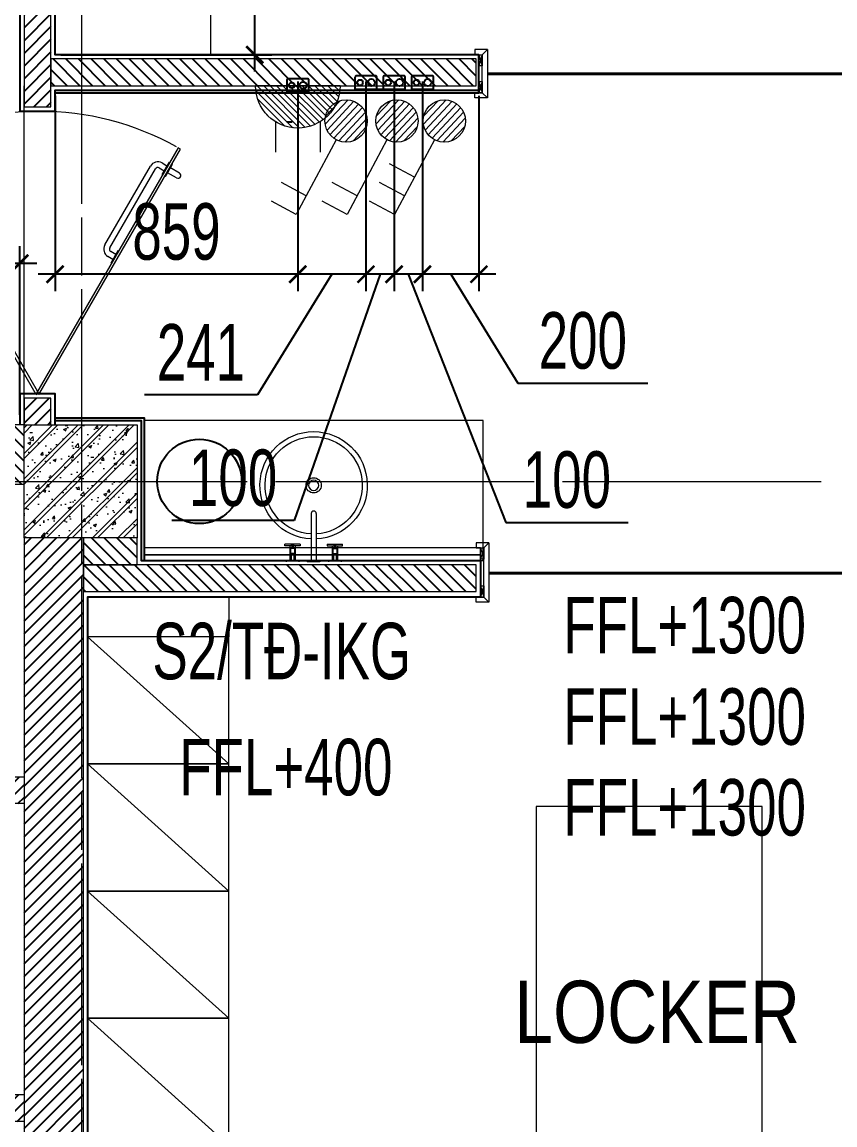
# Model space of a CAD drawing. Header units: millimetres. Extents: x -343543 to 400519, y -115663 to 104219.
# Drawn here: x -330176 to -327298, y 7722 to 11625 of the extents above; entities that cross this region are included whole.
import ezdxf
from ezdxf.xclip import XClip

# ---------------------------------------------------------------- set-up
doc = ezdxf.new("R2010")
doc.units = ezdxf.units.MM
doc.header["$XCLIPFRAME"] = 0
doc.linetypes.add('XREF MAT BANG TUONG XAY$0$CENTER', pattern=[50.8, 31.75, -6.35, 6.35, -6.35])
doc.linetypes.add('XREF MAT BANG TUONG XAY$0$HIDDEN', pattern=[0.375, 0.25, -0.125])
doc.layers.get('0').update_dxf_attribs({"color": 231, "lineweight": 0})
doc.layers.get('DefPoints').update_dxf_attribs({"color": 191})
for name, color, linetype in [('0-----E-Lighting', 2, 'Continuous'), ('E-WIRE', 5, 'Continuous'), ('Gen Điện', 6, 'Continuous'), ('XREF MAT BANG NOI THAT$0$A-FURN', 8, 'Continuous'), ('XREF MAT BANG TUONG XAY$0$A-FNSH', 8, 'Continuous'), ('XREF MAT BANG TUONG XAY$0$A-FURN', 8, 'Continuous'), ('XREF MAT BANG TUONG XAY$0$A-HIDD', 8, 'XREF MAT BANG TUONG XAY$0$HIDDEN'), ('XREF MAT BANG TUONG XAY$0$A-PATT', 8, 'Continuous'), ('đế âm', 1, 'Continuous')]:
    doc.layers.add(name, color=color, linetype=linetype)
for name, color, linetype, lineweight in [('03. Xref_KyHieuChieuSang$0$1-INNO-E-Lighting', 3, 'Continuous', 5), ('1-INNO-E-Socket', 4, 'Continuous', 5), ('A-PATT', 252, 'Continuous', 9), ('A-SYMBOLS', 10, 'Continuous', 13), ('E - EQ', 10, 'Continuous', 25), ('RSA -DIM', 231, 'Continuous', 0), ('SME-E-POW-DIM', 135, 'Continuous', 18), ('SME-E-POW-NOTE', 134, 'Continuous', 18), ('XREF MAT BANG TUONG XAY$0$$0$A-WALL-INT', 8, 'Continuous', 9), ('XREF MAT BANG TUONG XAY$0$$1$A-TEXT', 8, 'Continuous', 25), ('XREF MAT BANG TUONG XAY$0$01.Xref _MB T1$0$A-DOOR', 8, 'Continuous', 9), ('XREF MAT BANG TUONG XAY$0$01.Xref _MB T1$0$A-FURN', 8, 'Continuous', 5), ('XREF MAT BANG TUONG XAY$0$01.Xref _MB T1$0$A-TEXT', 8, 'Continuous', 25), ('XREF MAT BANG TUONG XAY$0$A-GRID', 8, 'XREF MAT BANG TUONG XAY$0$CENTER', 15), ('XREF MAT BANG TUONG XAY$0$A-WALL-INT', 8, 'Continuous', 9), ('XREF MAT BANG TUONG XAY$0$xref_IKIGAI_Cot$0$A-FNSH', 8, 'Continuous', 9), ('XREF MAT BANG TUONG XAY$0$xref_IKIGAI_Cot$0$A-PATT', 8, 'Continuous', 5)]:
    doc.layers.add(name, color=color, linetype=linetype, lineweight=lineweight)
doc.styles.add('SM-DIMTEXT', font='SME.shx', dxfattribs={"width": 0.7})
doc.styles.add('SME-TEXT', font='sme.shx', dxfattribs={"width": 0.7})
doc.styles.add('XREF MAT BANG TUONG XAY$0$Arial', font='arial.ttf', dxfattribs={"width": 0.8})
doc.dimstyles.new('SDIM-100', dxfattribs={"dimscale": 100, "dimtxt": 2, "dimasz": 0.6, "dimexe": 0.6, "dimexo": 0.2, "dimgap": 0.5, "dimtad": 1, "dimdec": 0, "dimzin": 12, "dimtxsty": 'SM-DIMTEXT', "dimblk": 'ARCHTICK', "dimblk1": 'ARCHTICK', "dimblk2": 'ARCHTICK', "dimcen": 0.12, "dimdle": 0.6, "dimclrd": 7, "dimclre": 8, "dimadec": 0, "dimazin": 3, "dimtfac": 2, "dimtix": 1, "dimtmove": 1, "dimatfit": 3, "dimfxl": 1, "dimtzin": 0, "dimarcsym": 1})

# ---------------------------------------------------------------- blocks, each defined once
blk = doc.blocks.new('XREF MAT BANG TUONG XAY$0$00.xref_IKIGAI_Truc')
at = {"layer": 'XREF MAT BANG TUONG XAY$0$A-GRID', "color": 8, "ltscale": 20}
for points in [[(8600, -4179.1), (8600, 22924.4)], [(-2907.5, 10000), (42750, 10000)]]:
    blk.add_lwpolyline(points, dxfattribs=at)
blk = doc.blocks.new('*U220')
at = {"layer": 'XREF MAT BANG TUONG XAY$0$A-PATT'}
h = blk.add_hatch(dxfattribs=at)
h.set_pattern_fill('ANSI31', color=8, scale=10)
h.set_pattern_definition([(45, (38946.79, -11293.564), (-22.45064, 22.45064), [])])
h.paths.add_polyline_path([(-38.7, 47.5), (3461.3, 47.5), (3461.3, -162.5), (-38.7, -162.5)])
at = {"layer": 'XREF MAT BANG TUONG XAY$0$A-WALL-INT', "color": 8}
blk.add_lwpolyline([(-38.7, 47.5), (3461.3, 47.5), (3461.3, -162.5), (-38.7, -162.5)], close=True, dxfattribs=at)
blk = doc.blocks.new('*U225')
at = {"layer": 'XREF MAT BANG TUONG XAY$0$A-PATT'}
h = blk.add_hatch(dxfattribs=at)
h.set_pattern_fill('ANSI31', color=8, scale=10)
h.set_pattern_definition([(45, (36641.79, -11178.564), (-22.45064, 22.45064), [])])
h.paths.add_polyline_path([(-38.7, 47.5), (1156.3, 47.5), (1156.3, -47.5), (-38.7, -47.5)])
at = {"layer": 'XREF MAT BANG TUONG XAY$0$A-WALL-INT', "color": 8}
blk.add_lwpolyline([(-38.7, 47.5), (1156.3, 47.5), (1156.3, -47.5), (-38.7, -47.5)], close=True, dxfattribs=at)
blk = doc.blocks.new('*U226')
at = {"layer": 'XREF MAT BANG TUONG XAY$0$A-PATT'}
h = blk.add_hatch(dxfattribs=at)
h.set_pattern_fill('ANSI31', color=8, scale=10)
h.set_pattern_definition([(45, (36791.79, -11293.564), (-22.45064, 22.45064), [])])
h.paths.add_polyline_path([(-38.7, 47.5), (1306.3, 47.5), (1306.3, -162.5), (-38.7, -162.5)])
at = {"layer": 'XREF MAT BANG TUONG XAY$0$A-WALL-INT', "color": 8}
blk.add_lwpolyline([(-38.7, 47.5), (1306.3, 47.5), (1306.3, -162.5), (-38.7, -162.5)], close=True, dxfattribs=at)
blk = doc.blocks.new('XREF MAT BANG TUONG XAY$0$01.Xref _MB T1$0$Phong tam')
at = {"layer": 'XREF MAT BANG TUONG XAY$0$A-FURN', "color": 8, "xscale": -1}
blk.add_blockref('*U226', (-248.7, 7152.5), dxfattribs=at)
at = {"layer": 'XREF MAT BANG TUONG XAY$0$A-FURN', "color": 8, "xscale": -1, "rotation": 270}
blk.add_blockref('*U220', (-47.5, 3338.7), dxfattribs=at)
at = {"layer": 'XREF MAT BANG TUONG XAY$0$A-FURN', "color": 8, "rotation": 180}
for p in [(-248.7, 5907.5), (-248.7, 4782.5)]:
    blk.add_blockref('*U225', p, dxfattribs=at)
blk = doc.blocks.new('XREF MAT BANG TUONG XAY$0$xref_IKIGAI_Cot')
at = {"layer": 'XREF MAT BANG TUONG XAY$0$xref_IKIGAI_Cot$0$A-PATT'}
h = blk.add_hatch(dxfattribs=at)
h.set_pattern_fill('BT-01', color=8, scale=15, pattern_type=2)
h.set_pattern_definition([(50, (180, 180), (107.589, -9.4128), [11.25, -123.75]), (355, (180, 180), (-20.8127, 112.8288), [9, -99]), (100.4514, (188.97, 179.22), (86.7764, 103.4159), [9.561, -105.1713]), (46.1842, (180, 210), (160.0862, -24.8279), [16.875, -185.625]), (96.6356, (193.34, 207.93), (140.1994, 146.1177), [14.3415, -157.757]), (351.1842, (180, 210), (140.1993, 146.1178), [13.5, -148.5]), (21, (195, 202.5), (89.53606, -60.39283), [11.25, -123.75]), (326, (195, 202.5), (36.4973, 108.7725), [9, -99]), (71.4514, (202.46, 197.47), (126.0334, 48.3796), [9.561, -105.1713]), (37.5, (180, 180), (1.82398, 49.93408), [0, -97.8, 0, -100.5, 0, -99.375]), (7.5, (180, 180), (39.46043, 59.16176), [0, -57.3, 0, -95.55, 0, -37.875]), (327.5, (146.55, 180), (80.07337, -3.38323), [0, -37.5, 0, -117, 0, -155.25]), (317.5, (131.55, 180), (87.47793, 15.01575), [0, -48.75, 0, -77.7, 0, -110.25]), (45, (180, 180), (-45.07806, 45.07806), []), (45, (180, 198.375), (-45.07806, 45.07806), [])])
h.paths.add_polyline_path([(8395, 10200), (8795, 10200), (8795, 9800), (8395, 9800)])
at = {"layer": 'XREF MAT BANG TUONG XAY$0$A-GRID', "color": 8, "ltscale": 20}
for points in [[(8600, -4179.1), (8600, 22924.4)], [(-2907.5, 10000), (42750, 10000)]]:
    blk.add_lwpolyline(points, dxfattribs=at)
at = {"layer": 'XREF MAT BANG TUONG XAY$0$xref_IKIGAI_Cot$0$A-FNSH', "color": 8}
blk.add_lwpolyline([(8395, 10200), (8795, 10200), (8795, 9800), (8395, 9800)], close=True, dxfattribs=at)
blk = doc.blocks.new('*U287')
at = {"layer": 'XREF MAT BANG TUONG XAY$0$A-PATT'}
h = blk.add_hatch(dxfattribs=at)
h.set_pattern_fill('ANSI31', color=8, scale=10)
h.set_pattern_definition([(45, (38421.79, -11178.564), (-22.45064, 22.45064), [])])
h.paths.add_polyline_path([(-38.7, 47.5), (2936.3, 47.5), (2936.3, -47.5), (-38.7, -47.5)])
at = {"layer": 'XREF MAT BANG TUONG XAY$0$A-WALL-INT', "color": 8}
blk.add_lwpolyline([(-38.7, 47.5), (2936.3, 47.5), (2936.3, -47.5), (-38.7, -47.5)], close=True, dxfattribs=at)
blk = doc.blocks.new('*U217')
at = {"layer": 'XREF MAT BANG TUONG XAY$0$A-PATT'}
h = blk.add_hatch(dxfattribs=at)
h.set_pattern_fill('ANSI31', color=8, scale=10)
h.set_pattern_definition([(45, (36836.79, -11178.564), (-22.45064, 22.45064), [])])
h.paths.add_polyline_path([(-38.7, 47.5), (1351.3, 47.5), (1351.3, -47.5), (-38.7, -47.5)])
at = {"layer": 'XREF MAT BANG TUONG XAY$0$A-WALL-INT', "color": 8}
blk.add_lwpolyline([(-38.7, 47.5), (1351.3, 47.5), (1351.3, -47.5), (-38.7, -47.5)], close=True, dxfattribs=at)
blk = doc.blocks.new('*U274')
at = {"layer": 'XREF MAT BANG TUONG XAY$0$A-PATT'}
h = blk.add_hatch(dxfattribs=at)
h.set_pattern_fill('ANSI31', color=8, scale=10)
h.set_pattern_definition([(45, (36951.79, -11178.564), (-22.45064, 22.45064), [])])
h.paths.add_polyline_path([(-38.7, 47.5), (1466.3, 47.5), (1466.3, -47.5), (-38.7, -47.5)])
at = {"layer": 'XREF MAT BANG TUONG XAY$0$A-WALL-INT', "color": 8}
blk.add_lwpolyline([(-38.7, 47.5), (1466.3, 47.5), (1466.3, -47.5), (-38.7, -47.5)], close=True, dxfattribs=at)
blk = doc.blocks.new('*U271')
at = {"layer": 'XREF MAT BANG TUONG XAY$0$A-PATT'}
h = blk.add_hatch(dxfattribs=at)
h.set_pattern_fill('ANSI31', color=8, scale=10)
h.set_pattern_definition([(45, (35636.78, -11178.564), (-22.45064, 22.45064), [])])
h.paths.add_polyline_path([(-38.7, 47.5), (151.3, 47.5), (151.3, -47.5), (-38.7, -47.5)])
at = {"layer": 'XREF MAT BANG TUONG XAY$0$A-WALL-INT', "color": 8}
blk.add_lwpolyline([(-38.7, 47.5), (151.3, 47.5), (151.3, -47.5), (-38.7, -47.5)], close=True, dxfattribs=at)
blk = doc.blocks.new('XREF MAT BANG TUONG XAY$0$01.Xref _MB T1$0$YLD.Studio-01-146')
at = {"color": 8}
for p, q in [((-56.7, 102), (-63, 102)), ((-63, 48), (-63, 102)), ((-56.7, 48), (-56.7, 102)), ((-56.7, 84), (-5.4, 84)), ((-47.7, 81.7), (-29.7, 81.7)), ((-47.7, 68.3), (-47.7, 81.7)), ((-29.7, 68.3), (-29.7, 81.7)), ((-29.7, 79.9), (-5.4, 79.9)), ((-5.4, 97.5), (-5.4, 52.5)), ((-5.4, 97.5), (0, 97.5)), ((-63, 48), (-56.7, 48)), ((-56.7, 77.7), (-47.7, 77.7)), ((-56.7, 72.3), (-47.7, 72.3)), ((-56.7, 66), (-5.4, 66)), ((-47.7, 68.3), (-29.7, 68.3)), ((-29.7, 70.1), (-5.4, 70.1)), ((-5.4, 52.5), (0, 52.5)), ((-171, 8.9), (-5.4, 8.9)), ((-5.4, 22.4), (0, 22.4)), ((-5.4, -22.4), (-5.4, 22.4)), ((0, -22.4), (0, 22.4)), ((-171, -9.1), (-5.4, -9.1)), ((-5.4, -22.4), (0, -22.4)), ((-63, -48), (-56.7, -48)), ((-63, -48), (-63, -102)), ((-56.7, -48), (-56.7, -102)), ((-56.7, -66), (-5.4, -66)), ((-56.7, -72.3), (-47.7, -72.3)), ((-56.7, -77.7), (-47.7, -77.7)), ((-47.7, -68.3), (-47.7, -81.7)), ((-47.7, -68.3), (-29.7, -68.3)), ((-29.7, -68.3), (-29.7, -81.7)), ((-29.7, -70.1), (-5.4, -70.1)), ((-5.4, -52.5), (0, -52.5)), ((-5.4, -97.5), (-5.4, -52.5)), ((-56.7, -102), (-63, -102)), ((-56.7, -84), (-5.4, -84)), ((-47.7, -81.7), (-29.7, -81.7)), ((-29.7, -79.9), (-5.4, -79.9)), ((-5.4, -97.5), (0, -97.5))]:
    blk.add_line(p, q, dxfattribs=at)
blk.add_circle((-271, 0), 18, dxfattribs=at)
for radius, start, end in [(190, 2.6742, 357.2441), (172, 2.9543, 356.9555)]:
    blk.add_arc((-271, 0), radius, start, end, dxfattribs=at)
at = {"color": 8, "extrusion": (0, 0, -1)}
for centre, major_axis, start_param, end_param in [((-59.9, 75), (-2.23, 2.23), 3.926991, 10.210176), ((-271, 0), (-27, 0), 4.711725, 10.99491), ((-171, -0.1), (-9, 0.01), 4.710846, 7.852438), ((-59.9, -75), (-2.23, 2.23), 3.926991, 10.210176)]:
    blk.add_ellipse(centre, major_axis=major_axis, ratio=1, start_param=start_param, end_param=end_param, dxfattribs=at)
blk = doc.blocks.new('*U286')
at = {"color": 8}
for p, q in [((-324.2, -4.2), (-319.2, 4.5)), ((549.4, -497), (-319.2, 4.5)), ((-324.2, -4.2), (544.4, -505.6)), ((141.3, -258.6), (140.1, -260.7)), ((184.6, -283.6), (141.3, -258.6)), ((154.3, -266.1), (164.3, -248.7)), ((171.6, -276.1), (181.7, -258.7)), ((195.3, -255), (474.6, -416.3)), ((205.3, -237.7), (484.6, -399)), ((183.4, -285.7), (184.6, -283.6)), ((442.5, -491.8), (461, -459.8)), ((449, -450.6), (448, -452.3)), ((448, -452.3), (491.3, -477.3)), ((455.2, -439.8), (454, -441.9)), ((498.5, -464.8), (455.2, -439.8)), ((478.2, -430), (468.2, -447.3)), ((495.5, -440), (485.5, -457.3)), ((497.3, -466.9), (498.5, -464.8)), ((459.8, -501.8), (478.3, -469.8)), ((491.3, -477.3), (492.3, -475.6)), ((544.4, -505.6), (549.4, -497))]:
    blk.add_line(p, q, dxfattribs=at)
at = {"color": 8, "ltscale": 0.25}
blk.add_arc((-324.2, -4.2), 1002.9, 330.955, 0, dxfattribs=at)
at = {"color": 8}
for centre, radius, start, end in [((190.3, -263.7), 30, 59.9694, 149.9694), ((190.3, -263.7), 10, 59.9694, 149.9694), ((469.6, -425), 10, 329.9694, 59.9694), ((469.6, -425), 30, 329.9694, 59.9694), ((451.2, -496.8), 10, 149.9694, 329.9694)]:
    blk.add_arc(centre, radius, start, end, dxfattribs=at)
blk = doc.blocks.new('*U285')
at = {"layer": 'XREF MAT BANG TUONG XAY$0$A-PATT'}
h = blk.add_hatch(dxfattribs=at)
h.set_pattern_fill('ANSI31', color=8, scale=10)
h.set_pattern_definition([(45, (35541.79, -11178.564), (-22.45064, 22.45064), [])])
h.paths.add_polyline_path([(-38.7, 47.5), (56.3, 47.5), (56.3, -47.5), (-38.7, -47.5)])
at = {"layer": 'XREF MAT BANG TUONG XAY$0$A-WALL-INT', "color": 8}
blk.add_lwpolyline([(-38.7, 47.5), (56.3, 47.5), (56.3, -47.5), (-38.7, -47.5)], close=True, dxfattribs=at)
blk = doc.blocks.new('XREF MAT BANG NOI THAT$0$01.Xref _MB T1$0$BLK')
at = {"color": 8}
blk.add_lwpolyline([(324597.2, 139513.6), (325047.2, 139513.6), (325047.2, 139013.6), (324597.2, 139013.6)], close=True, dxfattribs=at)
blk.add_lwpolyline([(324597.2, 139513.6), (325047.2, 139013.6)], dxfattribs=at)
blk = doc.blocks.new('XREF MAT BANG NOI THAT')
at = {"color": 8}
for points in [[(9055, 11510), (8505, 11510), (8505, 14285), (8810, 14285), (8810, 14590), (14102.5, 14590), (14100, 11509.6), (13550, 11510), (13550, 14040), (9055, 14040)], [(9120, 9450), (8620, 9450), (8620, 9590), (9120, 9590)]]:
    blk.add_lwpolyline(points, close=True, dxfattribs=at)
at = {"color": 8, "elevation": 0}
blk.add_lwpolyline([(10207.5, 7645), (11007.5, 7645), (11007.5, 8850), (10207.5, 8850)], close=True, dxfattribs=at)
at = {"layer": 'XREF MAT BANG NOI THAT$0$A-FURN', "color": 8}
blk.add_circle((9015.6, 10000), 149.3, dxfattribs=at)
at = {"color": 8, "xscale": -1.000000000000001, "rotation": 90}
for p in [(148133.6, 334047.2), (148133.6, 333597.2), (148133.6, 333147.2), (148133.6, 332697.2)]:
    blk.add_blockref('XREF MAT BANG NOI THAT$0$01.Xref _MB T1$0$BLK', p, dxfattribs=at)
blk = doc.blocks.new('01.Xref _MB T1')
at = {"layer": 'XREF MAT BANG TUONG XAY$0$$0$A-WALL-INT', "color": 8}
for points in [[(9990.00011, 11528), (9990.00011, 11510), (10017.00011, 11510), (10035.00011, 11528)], [(10017.00011, 11510), (10035.00011, 11528), (10035.00011, 11357), (10017.00011, 11375)], [(10005.00011, 11510), (10017.00011, 11510), (10017.00011, 11470), (10005.00011, 11470)], [(10005.00011, 11415), (10017.00011, 11415), (10017.00011, 11375), (10005.00011, 11375)], [(9990.00011, 11357), (9990.00011, 11375), (10017.00011, 11375), (10035.00011, 11357)], [(8819.99075, 9739.99992), (10010.00009, 9739.99992), (10010.00009, 9764.99992), (8819.99075, 9764.99992)], [(9995.00011, 9782.99992), (9995.00011, 9764.99992), (10022.00011, 9764.99992), (10040.00011, 9782.99992)], [(10010.00011, 9764.99992), (10022.00011, 9764.99992), (10022.00011, 9724.99992), (10010.00011, 9724.99992)], [(10022.00011, 9764.99992), (10040.00011, 9782.99992), (10040.00011, 9572), (10022.00011, 9590)], [(8819.99075, 9719.99985), (10010.00009, 9719.99985), (10010.00009, 9739.99985), (8819.99075, 9739.99985)], [(10010.00011, 9630), (10022.00011, 9630), (10022.00011, 9590), (10010.00011, 9590)], [(9995.00011, 9572), (9995.00011, 9590), (10022.00011, 9590), (10040.00011, 9572)]]:
    blk.add_lwpolyline(points, close=True, dxfattribs=at)
for points in [[(10005.00011, 11510), (10017.00011, 11470)], [(10017.00011, 11510), (10005.00011, 11470)], [(10005.00011, 11415), (10017.00011, 11375)], [(10017.00011, 11415), (10005.00011, 11375)], [(10010.00011, 9764.99992), (10022.00011, 9724.99992)], [(10022.00011, 9764.99992), (10010.00011, 9724.99992)], [(10010.00011, 9630), (10022.00011, 9590)], [(10022.00011, 9630), (10010.00011, 9590)]]:
    blk.add_lwpolyline(points, dxfattribs=at)
at = {"layer": 'XREF MAT BANG TUONG XAY$0$01.Xref _MB T1$0$A-FURN', "color": 8}
blk.add_lwpolyline([(8819.99075, 9719.99985), (10020.00014, 9719.99985), (10020.0002, 10214.99985), (8819.99081, 10214.99985)], close=True, dxfattribs=at)
at = {"layer": 'XREF MAT BANG TUONG XAY$0$A-FNSH', "color": 8}
for points in [[(8379.99068, 14715.00011), (8380.00025, 11309.99999), (8505, 11309.99999), (8505, 11385), (10005.00011, 11385), (10005.00011, 11510), (8504.99998, 11510), (8504.99668, 14285)], [(8394.98244, 11385), (8395, 11385)], [(8394.98244, 11375), (8395, 11375)], [(8505, 11375), (10005.00011, 11375), (10005.00011, 11385)]]:
    blk.add_lwpolyline(points, dxfattribs=at)
at = {"layer": 'XREF MAT BANG TUONG XAY$0$A-HIDD', "color": 8, "ltscale": 200, "const_width": 10}
for points in [[(10035.00011, 11442.5), (11360.00011, 11442.49995)], [(10040.00011, 9674.99996), (11355.00008, 9674.99996)]]:
    blk.add_lwpolyline(points, dxfattribs=at)
at = {"color": 8}
blk.add_blockref('XREF MAT BANG TUONG XAY$0$00.xref_IKIGAI_Truc', (0.00011, 0), dxfattribs=at)
at = {"layer": 'XREF MAT BANG TUONG XAY$0$01.Xref _MB T1$0$A-DOOR', "color": 8, "xscale": -1, "rotation": 270}
blk.add_blockref('*U286', (8441.68832, 10631.26897), dxfattribs=at)
at = {"layer": 'XREF MAT BANG TUONG XAY$0$01.Xref _MB T1$0$A-DOOR', "color": 8, "rotation": 89.99999999999997}
blk.add_blockref('*U286', (8443.31445, 10631.26897), dxfattribs=at)
at = {"layer": 'XREF MAT BANG TUONG XAY$0$01.Xref _MB T1$0$A-FURN', "color": 8, "xscale": -1, "rotation": 90}
blk.add_blockref('XREF MAT BANG TUONG XAY$0$01.Xref _MB T1$0$YLD.Studio-01-146', (9419.99039, 9714.99985), dxfattribs=at)
at = {"layer": 'XREF MAT BANG TUONG XAY$0$A-FURN', "color": 8, "xscale": -1, "rotation": 270}
blk.add_blockref('*U287', (8442.5, 11363.6983), dxfattribs=at)
at = {"layer": 'XREF MAT BANG TUONG XAY$0$A-FURN', "color": 8, "xscale": -1}
blk.add_blockref('*U274', (9956.3018, 11447.5), dxfattribs=at)
at = {"layer": 'XREF MAT BANG TUONG XAY$0$$1$A-TEXT', "color": 8, "style": 'XREF MAT BANG TUONG XAY$0$Arial', "width": 0.8}
blk.add_text('LOCKER', height=220, dxfattribs=at).set_placement((10130.78949, 8012.90215))
at = {"layer": 'XREF MAT BANG TUONG XAY$0$01.Xref _MB T1$0$A-TEXT', "color": 8}
blk.add_blockref('XREF MAT BANG TUONG XAY$0$01.Xref _MB T1$0$Phong tam', (8605.00011, 2999.99999), dxfattribs=at)
at = {"color": 8}
blk.add_line((8394.98244, 10199.99999), (8394.98244, 11399.99995), dxfattribs=at)
at = {"layer": 'XREF MAT BANG TUONG XAY$0$A-FNSH', "color": 8}
for points in [[(8505, 10199.99999), (8505, 10309.99999), (8380.00277, 10309.99999), (8379.98245, 10200.00276)], [(8505, 10224.99999), (8819.99075, 10224.99999), (8819.99075, 9720.39991)], [(8505, 10214.99999), (8809.99075, 10214.99999), (8809.99075, 9720.39991), (10010.00008, 9720.39978), (10010.00011, 9590), (8620.00011, 9590), (8620.00011, 6314.99999), (8959.99001, 6314.99999), (8959.99978, 6110.00054), (9979.992, 6110.00054), (9980.00177, 6224.99989), (10309.99073, 6224.99989), (10309.99073, 6110.00054), (12585.00011, 6110), (12585.00011, 9590), (11385.00008, 9590), (11385.00008, 9720.00002), (12585.00011, 9719.99859), (12585.00011, 10215), (12710.00011, 10215), (12710.00011, 6110.00056), (13999.99083, 6110.00206)]]:
    blk.add_lwpolyline(points, dxfattribs=at)
at = {"color": 8}
ref = blk.add_blockref('XREF MAT BANG TUONG XAY$0$xref_IKIGAI_Cot', (-0.00927, -0.00001), dxfattribs=at)
XClip(ref).set_block_clipping_path([(-1610.3425959283, -2225.6693134198), (41829.1295208634, 21555.8819575264)])
at = {"layer": 'XREF MAT BANG TUONG XAY$0$A-FURN', "color": 8, "xscale": -1, "rotation": 270}
blk.add_blockref('*U285', (8442.5, 10238.6983), dxfattribs=at)
at = {"layer": 'XREF MAT BANG TUONG XAY$0$A-FURN', "color": 8, "xscale": -1}
for name, p in [('*U271', (8756.29243, 9752.49999)), ('*U217', (9956.3018, 9657.49999))]:
    blk.add_blockref(name, p, dxfattribs=at)
at = {"layer": 'A-PATT', "color": 8}
blk.add_blockref('XREF MAT BANG NOI THAT', (0, 0), dxfattribs=at)
blk = doc.blocks.new('*X84')
at = {"color": 0}
for p, q in [((10925.4, 54067.7), (11007.3, 54149.6)), ((10928.4, 54097.2), (10977.8, 54146.6)), ((10930.6, 54046.5), (11028.5, 54144.4)), ((10940.3, 54029.6), (11045.4, 54134.7)), ((10953.4, 54016.2), (11058.8, 54121.6)), ((10970, 54006.3), (11068.7, 54105)), ((10990.8, 54000.6), (11074.4, 54084.2)), ((11019.3, 54002.5), (11072.5, 54055.7))]:
    blk.add_line(p, q, dxfattribs=at)
blk = doc.blocks.new('*U89')
at = {"layer": '03. Xref_KyHieuChieuSang$0$1-INNO-E-Lighting', "color": 2}
for p, q in [((36, 62.4), (180, 311.8)), ((180, 311.8), (263.1, 263.8)), ((144, 249.4), (227.1, 201.4)), ((108, 187.1), (191.1, 139.1))]:
    blk.add_line(p, q, dxfattribs=at)
blk.add_circle((0, 0), 72, dxfattribs=at)
at = {"layer": '03. Xref_KyHieuChieuSang$0$1-INNO-E-Lighting', "color": 2, "xscale": 0.9600000000064028, "yscale": 0.9600000000064028, "zscale": 0.9600000000064028}
blk.add_blockref('*X84', (-10560, -51912), dxfattribs=at)
blk = doc.blocks.new('*X86')
at = {"color": 0}
for p, q in [((10925.4, 54067.7), (11007.3, 54149.6)), ((10928.4, 54097.2), (10977.8, 54146.6)), ((10930.6, 54046.5), (11028.5, 54144.4)), ((10940.3, 54029.6), (11045.4, 54134.7)), ((10953.4, 54016.2), (11058.8, 54121.6)), ((10970, 54006.3), (11068.7, 54105)), ((10990.8, 54000.6), (11074.4, 54084.2)), ((11019.3, 54002.5), (11072.5, 54055.7))]:
    blk.add_line(p, q, dxfattribs=at)
blk = doc.blocks.new('*U88')
at = {"layer": '03. Xref_KyHieuChieuSang$0$1-INNO-E-Lighting', "color": 2}
for p, q in [((36, 62.4), (180, 311.8)), ((180, 311.8), (263.1, 263.8)), ((144, 249.4), (227.1, 201.4))]:
    blk.add_line(p, q, dxfattribs=at)
blk.add_circle((0, 0), 72, dxfattribs=at)
at = {"layer": '03. Xref_KyHieuChieuSang$0$1-INNO-E-Lighting', "color": 2, "xscale": 0.9600000000064028, "yscale": 0.9600000000064028, "zscale": 0.9600000000064028}
blk.add_blockref('*X86', (-10560, -51912), dxfattribs=at)
blk = doc.blocks.new('*U28')
at = {"layer": '1-INNO-E-Socket'}
h = blk.add_hatch(dxfattribs=at)
h.set_pattern_fill('ANSI31,O', scale=106.995219)
h.set_pattern_definition([(45, (-641.971, -356.651), (-9.45713, 9.45713), [])])
h.paths.add_polyline_path([(124.8, 0, 1), (-124.8, 0)])
for p, q in [((-65.7, 106.1), (-65.7, 195.3)), ((65.7, 106.1), (65.7, 195.3)), ((124.8, 0), (-124.8, 0)), ((109.4, 0), (-109.4, 0))]:
    blk.add_line(p, q, dxfattribs=at)
blk.add_arc((0, 0), 124.8, 0, 180, dxfattribs=at)
blk = doc.blocks.new('_ArchTick')
at = {"color": 0, "linetype": 'ByBlock', "const_width": 0.15}
blk.add_lwpolyline([(-0.5, -0.5), (0.5, 0.5)], dxfattribs=at)
blk = doc.blocks.new('*D499')
at = {"layer": 'DefPoints', "color": 0, "linetype": 'Continuous', "ltscale": 1000, "transparency": 16777216}
for p in [(-330183.5, 10772.1), (-330711, 10225), (-330183.5, 10215)]:
    blk.add_point(p, dxfattribs=at)
at = {"layer": 'RSA -DIM', "color": 8, "linetype": 'Continuous', "lineweight": -2, "ltscale": 1000, "transparency": 16777216}
for p, q in [((-330711, 10245), (-330711, 10832.1)), ((-330183.5, 10235), (-330183.5, 10832.1))]:
    blk.add_line(p, q, dxfattribs=at)
at = {"layer": 'RSA -DIM', "color": 7, "linetype": 'Continuous', "lineweight": -2, "ltscale": 1000, "transparency": 16777216}
blk.add_line((-330771, 10772.1), (-330123.5, 10772.1), dxfattribs=at)
at = {"layer": 'RSA -DIM', "color": 7, "linetype": 'Continuous', "lineweight": -2, "ltscale": 1000, "transparency": 16777216, "xscale": 60, "yscale": 60, "zscale": 60, "rotation": 180}
blk.add_blockref('_ArchTick', (-330711, 10772.1), dxfattribs=at)
at = {"layer": 'RSA -DIM', "color": 7, "linetype": 'Continuous', "lineweight": -2, "ltscale": 1000, "transparency": 16777216, "xscale": 60, "yscale": 60, "zscale": 60}
blk.add_blockref('_ArchTick', (-330183.5, 10772.1), dxfattribs=at)
at = {"layer": 'RSA -DIM', "color": 0, "linetype": 'Continuous', "ltscale": 1000, "transparency": 16777216, "insert": (-330447.2, 10922.1), "char_height": 200, "attachment_point": 5, "style": 'SM-DIMTEXT'}
blk.add_mtext('527', dxfattribs=at)
blk = doc.blocks.new('đế âm 78')
at = {"layer": 'Gen Điện', "ltscale": 30}
blk.add_lwpolyline([(5501258.1, -3862344.9), (5501258.1, -3862422.9), (5501303.1, -3862422.9, 0.414214), (5501308.1, -3862417.9), (5501308.1, -3862349.9, 0.414214), (5501303.1, -3862344.9), (5501258.1, -3862344.9)], format="xyb", dxfattribs=at)
blk.add_lwpolyline([(5501261.1, -3862344.9), (5501261.1, -3862422.9)], dxfattribs=at)
for centre, radius in [((5501284.6, -3862362.9), 10), ((5501284.6, -3862402.9), 12.5)]:
    blk.add_circle(centre, radius, dxfattribs=at)
blk = doc.blocks.new('*D500')
at = {"layer": 'DefPoints', "color": 0, "linetype": 'Continuous', "ltscale": 1000, "transparency": 16777216}
for p in [(-328758.5, 11385), (-328558.5, 11385), (-328758.5, 10733.1)]:
    blk.add_point(p, dxfattribs=at)
at = {"layer": 'RSA -DIM', "color": 8, "linetype": 'Continuous', "lineweight": -2, "ltscale": 1000, "transparency": 16777216}
for p, q in [((-328758.5, 11365), (-328758.5, 10673.1)), ((-328558.5, 11365), (-328558.5, 10673.1))]:
    blk.add_line(p, q, dxfattribs=at)
at = {"layer": 'RSA -DIM', "color": 7, "linetype": 'Continuous', "lineweight": -2, "ltscale": 1000, "transparency": 16777216}
for p, q in [((-328498.5, 10733.1), (-328818.5, 10733.1)), ((-328658.5, 10733.1), (-328420.7, 10347.4)), ((-328420.7, 10347.4), (-327960.7, 10347.4))]:
    blk.add_line(p, q, dxfattribs=at)
at = {"layer": 'RSA -DIM', "color": 7, "linetype": 'Continuous', "lineweight": -2, "ltscale": 1000, "transparency": 16777216, "xscale": 60, "yscale": 60, "zscale": 60, "rotation": 180}
blk.add_blockref('_ArchTick', (-328758.5, 10733.1), dxfattribs=at)
at = {"layer": 'RSA -DIM', "color": 7, "linetype": 'Continuous', "lineweight": -2, "ltscale": 1000, "transparency": 16777216, "xscale": 60, "yscale": 60, "zscale": 60}
blk.add_blockref('_ArchTick', (-328558.5, 10733.1), dxfattribs=at)
at = {"layer": 'RSA -DIM', "color": 0, "linetype": 'Continuous', "ltscale": 1000, "transparency": 16777216, "insert": (-328190.7, 10497.4), "char_height": 200, "attachment_point": 5, "style": 'SM-DIMTEXT'}
blk.add_mtext('200', dxfattribs=at)
blk = doc.blocks.new('*D501')
at = {"layer": 'DefPoints', "color": 0, "linetype": 'Continuous', "ltscale": 1000, "transparency": 16777216}
for p in [(-328858.5, 11435), (-328758.5, 11435), (-328858.5, 10733.1)]:
    blk.add_point(p, dxfattribs=at)
at = {"layer": 'RSA -DIM', "color": 8, "linetype": 'Continuous', "lineweight": -2, "ltscale": 1000, "transparency": 16777216}
for p, q in [((-328858.5, 11415), (-328858.5, 10673.1)), ((-328758.5, 11415), (-328758.5, 10673.1))]:
    blk.add_line(p, q, dxfattribs=at)
at = {"layer": 'RSA -DIM', "color": 7, "linetype": 'Continuous', "lineweight": -2, "ltscale": 1000, "transparency": 16777216}
for p, q in [((-328698.5, 10733.1), (-328918.5, 10733.1)), ((-328808.5, 10733.1), (-328463.7, 9855)), ((-328463.7, 9855), (-328030.4, 9855))]:
    blk.add_line(p, q, dxfattribs=at)
at = {"layer": 'RSA -DIM', "color": 7, "linetype": 'Continuous', "lineweight": -2, "ltscale": 1000, "transparency": 16777216, "xscale": 60, "yscale": 60, "zscale": 60, "rotation": 180}
blk.add_blockref('_ArchTick', (-328858.5, 10733.1), dxfattribs=at)
at = {"layer": 'RSA -DIM', "color": 7, "linetype": 'Continuous', "lineweight": -2, "ltscale": 1000, "transparency": 16777216, "xscale": 60, "yscale": 60, "zscale": 60}
blk.add_blockref('_ArchTick', (-328758.5, 10733.1), dxfattribs=at)
at = {"layer": 'RSA -DIM', "color": 0, "linetype": 'Continuous', "ltscale": 1000, "transparency": 16777216, "insert": (-328247.1, 10005), "char_height": 200, "attachment_point": 5, "style": 'SM-DIMTEXT'}
blk.add_mtext('100', dxfattribs=at)
blk = doc.blocks.new('*D502')
at = {"layer": 'DefPoints', "color": 0, "linetype": 'Continuous', "ltscale": 1000, "transparency": 16777216}
for p in [(-328958.5, 11435), (-328858.5, 11435), (-328958.5, 10733.1)]:
    blk.add_point(p, dxfattribs=at)
at = {"layer": 'RSA -DIM', "color": 8, "linetype": 'Continuous', "lineweight": -2, "ltscale": 1000, "transparency": 16777216}
for p, q in [((-328958.5, 11415), (-328958.5, 10673.1)), ((-328858.5, 11415), (-328858.5, 10673.1))]:
    blk.add_line(p, q, dxfattribs=at)
at = {"layer": 'RSA -DIM', "color": 7, "linetype": 'Continuous', "lineweight": -2, "ltscale": 1000, "transparency": 16777216}
for p, q in [((-328908.5, 10733.1), (-329211.9, 9861.3)), ((-328798.5, 10733.1), (-329018.5, 10733.1)), ((-329211.9, 9861.3), (-329645.3, 9861.3))]:
    blk.add_line(p, q, dxfattribs=at)
at = {"layer": 'RSA -DIM', "color": 7, "linetype": 'Continuous', "lineweight": -2, "ltscale": 1000, "transparency": 16777216, "xscale": 60, "yscale": 60, "zscale": 60, "rotation": 180}
blk.add_blockref('_ArchTick', (-328958.5, 10733.1), dxfattribs=at)
at = {"layer": 'RSA -DIM', "color": 7, "linetype": 'Continuous', "lineweight": -2, "ltscale": 1000, "transparency": 16777216, "xscale": 60, "yscale": 60, "zscale": 60}
blk.add_blockref('_ArchTick', (-328858.5, 10733.1), dxfattribs=at)
at = {"layer": 'RSA -DIM', "color": 0, "linetype": 'Continuous', "ltscale": 1000, "transparency": 16777216, "insert": (-329428.6, 10011.3), "char_height": 200, "attachment_point": 5, "style": 'SM-DIMTEXT'}
blk.add_mtext('100', dxfattribs=at)
blk = doc.blocks.new('*D503')
at = {"layer": 'DefPoints', "color": 0, "linetype": 'Continuous', "ltscale": 1000, "transparency": 16777216}
for p in [(-329199.6, 11425), (-328958.5, 11435), (-329199.6, 10733.1)]:
    blk.add_point(p, dxfattribs=at)
at = {"layer": 'RSA -DIM', "color": 8, "linetype": 'Continuous', "lineweight": -2, "ltscale": 1000, "transparency": 16777216}
for p, q in [((-329199.6, 11405), (-329199.6, 10673.1)), ((-328958.5, 11415), (-328958.5, 10673.1))]:
    blk.add_line(p, q, dxfattribs=at)
at = {"layer": 'RSA -DIM', "color": 7, "linetype": 'Continuous', "lineweight": -2, "ltscale": 1000, "transparency": 16777216}
for p, q in [((-329079, 10733.1), (-329342.4, 10306.7)), ((-328898.5, 10733.1), (-329259.6, 10733.1)), ((-329342.4, 10306.7), (-329742.4, 10306.7))]:
    blk.add_line(p, q, dxfattribs=at)
at = {"layer": 'RSA -DIM', "color": 7, "linetype": 'Continuous', "lineweight": -2, "ltscale": 1000, "transparency": 16777216, "xscale": 60, "yscale": 60, "zscale": 60, "rotation": 180}
blk.add_blockref('_ArchTick', (-329199.6, 10733.1), dxfattribs=at)
at = {"layer": 'RSA -DIM', "color": 7, "linetype": 'Continuous', "lineweight": -2, "ltscale": 1000, "transparency": 16777216, "xscale": 60, "yscale": 60, "zscale": 60}
blk.add_blockref('_ArchTick', (-328958.5, 10733.1), dxfattribs=at)
at = {"layer": 'RSA -DIM', "color": 0, "linetype": 'Continuous', "ltscale": 1000, "transparency": 16777216, "insert": (-329542.4, 10456.7), "char_height": 200, "attachment_point": 5, "style": 'SM-DIMTEXT'}
blk.add_mtext('241', dxfattribs=at)
blk = doc.blocks.new('*D504')
at = {"layer": 'DefPoints', "color": 0, "linetype": 'Continuous', "ltscale": 1000, "transparency": 16777216}
for p in [(-329199.6, 11435), (-330058.5, 11385), (-330058.5, 10733.1)]:
    blk.add_point(p, dxfattribs=at)
at = {"layer": 'RSA -DIM', "color": 8, "linetype": 'Continuous', "lineweight": -2, "ltscale": 1000, "transparency": 16777216}
for p, q in [((-329199.6, 11415), (-329199.6, 10673.1)), ((-330058.5, 11365), (-330058.5, 10673.1))]:
    blk.add_line(p, q, dxfattribs=at)
at = {"layer": 'RSA -DIM', "color": 7, "linetype": 'Continuous', "lineweight": -2, "ltscale": 1000, "transparency": 16777216}
blk.add_line((-329139.6, 10733.1), (-330118.5, 10733.1), dxfattribs=at)
at = {"layer": 'RSA -DIM', "color": 7, "linetype": 'Continuous', "lineweight": -2, "ltscale": 1000, "transparency": 16777216, "xscale": 60, "yscale": 60, "zscale": 60, "rotation": 180}
blk.add_blockref('_ArchTick', (-330058.5, 10733.1), dxfattribs=at)
at = {"layer": 'RSA -DIM', "color": 7, "linetype": 'Continuous', "lineweight": -2, "ltscale": 1000, "transparency": 16777216, "xscale": 60, "yscale": 60, "zscale": 60}
blk.add_blockref('_ArchTick', (-329199.6, 10733.1), dxfattribs=at)
at = {"layer": 'RSA -DIM', "color": 0, "linetype": 'Continuous', "ltscale": 1000, "transparency": 16777216, "insert": (-329629, 10883.1), "char_height": 200, "attachment_point": 5, "style": 'SM-DIMTEXT'}
blk.add_mtext('859', dxfattribs=at)
blk = doc.blocks.new('*D505')
at = {"layer": 'DefPoints', "color": 0, "linetype": 'Continuous', "ltscale": 1000, "transparency": 16777216}
for p in [(-330105.5, 12663.8), (-329352, 12663.8), (-330058.5, 11510)]:
    blk.add_point(p, dxfattribs=at)
at = {"layer": 'RSA -DIM', "color": 7, "linetype": 'Continuous', "lineweight": -2, "ltscale": 1000, "transparency": 16777216}
blk.add_line((-329352, 11450), (-329352, 12723.8), dxfattribs=at)
at = {"layer": 'RSA -DIM', "color": 8, "linetype": 'Continuous', "lineweight": -2, "ltscale": 1000, "transparency": 16777216}
for p, q in [((-330085.5, 12663.8), (-329292, 12663.8)), ((-330038.5, 11510), (-329292, 11510))]:
    blk.add_line(p, q, dxfattribs=at)
at = {"layer": 'RSA -DIM', "color": 7, "linetype": 'Continuous', "lineweight": -2, "ltscale": 1000, "transparency": 16777216, "xscale": 60, "yscale": 60, "zscale": 60}
for p, rotation in [((-329352, 12663.8), 90), ((-329352, 11510), 270)]:
    blk.add_blockref('_ArchTick', p, dxfattribs=dict(at, rotation=rotation))
at = {"layer": 'RSA -DIM', "color": 0, "linetype": 'Continuous', "ltscale": 1000, "transparency": 16777216, "insert": (-329502, 12086.9), "char_height": 200, "attachment_point": 5, "rotation": 90, "style": 'SM-DIMTEXT'}
blk.add_mtext('1154', dxfattribs=at)

msp = doc.modelspace()

# ---------------------------------------------------------------- block references
at = {"layer": 'A-SYMBOLS'}
msp.add_blockref('01.Xref _MB T1', (-338563.5, 0), dxfattribs=at)

# ---------------------------------------------------------------- next in the draw order: linework, layer by layer
at = {"layer": 'E-WIRE'}
msp.add_lwpolyline([(-329238.7, 11272.6), (-329219.8, 11272.6)], dxfattribs=at)
at = {"layer": 'SME-E-POW-DIM', "color": 1, "linetype": 'Continuous', "ltscale": 1000}
msp.add_line((-328897.5, 11388), (-328919.5, 11388), dxfattribs=at)

# ---------------------------------------------------------------- next in the draw order: block references
at = {"layer": '0-----E-Lighting', "xscale": 1.041666666660155, "yscale": 1.041666666660155, "zscale": 1.041666666660155, "rotation": 181.9226023340105}
for name, p in [('*U88', (-329028.5, 11275.4)), ('*U88', (-328848.8, 11275.4)), ('*U89', (-328681, 11275.4))]:
    msp.add_blockref(name, p, dxfattribs=at)
at = {"layer": 'E - EQ', "xscale": -1.2, "yscale": 1.2, "zscale": 1.2, "rotation": 180}
msp.add_blockref('*U28', (-329199.6, 11400), dxfattribs=at)
at = {"layer": 'đế âm', "rotation": 90.00000000081977}
for p in [(-4191583.4, -5489883.1), (-4191342.3, -5489873.1), (-4191242.3, -5489873.1), (-4191142.3, -5489873.1)]:
    msp.add_blockref('đế âm 78', p, dxfattribs=at)

# ---------------------------------------------------------------- next in the draw order: texts
at = {"layer": 'SME-E-POW-NOTE', "style": 'SME-TEXT', "width": 0.7}
for s, p in [('FFL+1300', (-328259.6, 9391.4)), ('S2/TĐ-IKG', (-329714.2, 9299.7, 0)), ('FFL+1300', (-328259.6, 9067.8)), ('FFL+400', (-329619.1, 8888.9)), ('FFL+1300', (-328259.6, 8746.7))]:
    msp.add_text(s, height=200, dxfattribs=at).set_placement(p)

# ---------------------------------------------------------------- next in the draw order: dimensions: what is measured, and where the dimension line sits
at = {"layer": 'RSA -DIM', "color": 1, "linetype": 'Continuous', "ltscale": 1000}
dim = msp.add_linear_dim(base=(-329352, 12663.8), p1=(-330058.5, 11510), p2=(-330105.5, 12663.8), angle=90, dimstyle='SDIM-100', dxfattribs=at)
dim.commit()
dim.dimension.update_dxf_attribs({"geometry": '*D505', "text_midpoint": (-329502, 12086.9)})
for base, p1, p2, picture, middle in [((-330058.5, 10733.1), (-329199.6, 11435), (-330058.5, 11385), '*D504', (-329629, 10883.1)), ((-330183.4931, 10772.0709), (-330710.9848, 10225), (-330183.4931, 10215), '*D499', (-330447.2389, 10922.0709))]:
    dim = msp.add_linear_dim(base=base, p1=p1, p2=p2, dimstyle='SDIM-100', dxfattribs=at)
    dim.commit()
    dim.dimension.update_dxf_attribs({"geometry": picture, "text_midpoint": middle})
for base, p1, p2, picture, middle in [((-329199.6, 10733.1), (-328958.5, 11435), (-329199.6, 11425), '*D503', (-329392.4, 10306.7)), ((-328958.5, 10733.1), (-328858.5, 11435), (-328958.5, 11435), '*D502', (-329261.9, 9861.3)), ((-328858.5, 10733.1), (-328758.5, 11435), (-328858.5, 11435), '*D501', (-328413.7, 9855)), ((-328758.5, 10733.1), (-328558.5, 11385), (-328758.5, 11385), '*D500', (-328370.7, 10347.4))]:
    dim = msp.add_linear_dim(base=base, p1=p1, p2=p2, dimstyle='SDIM-100', dxfattribs=at)
    dim.commit()
    dim.dimension.update_dxf_attribs({"geometry": picture, "text_midpoint": middle, "dimtype": 160})

doc.saveas('drawing.dxf')
